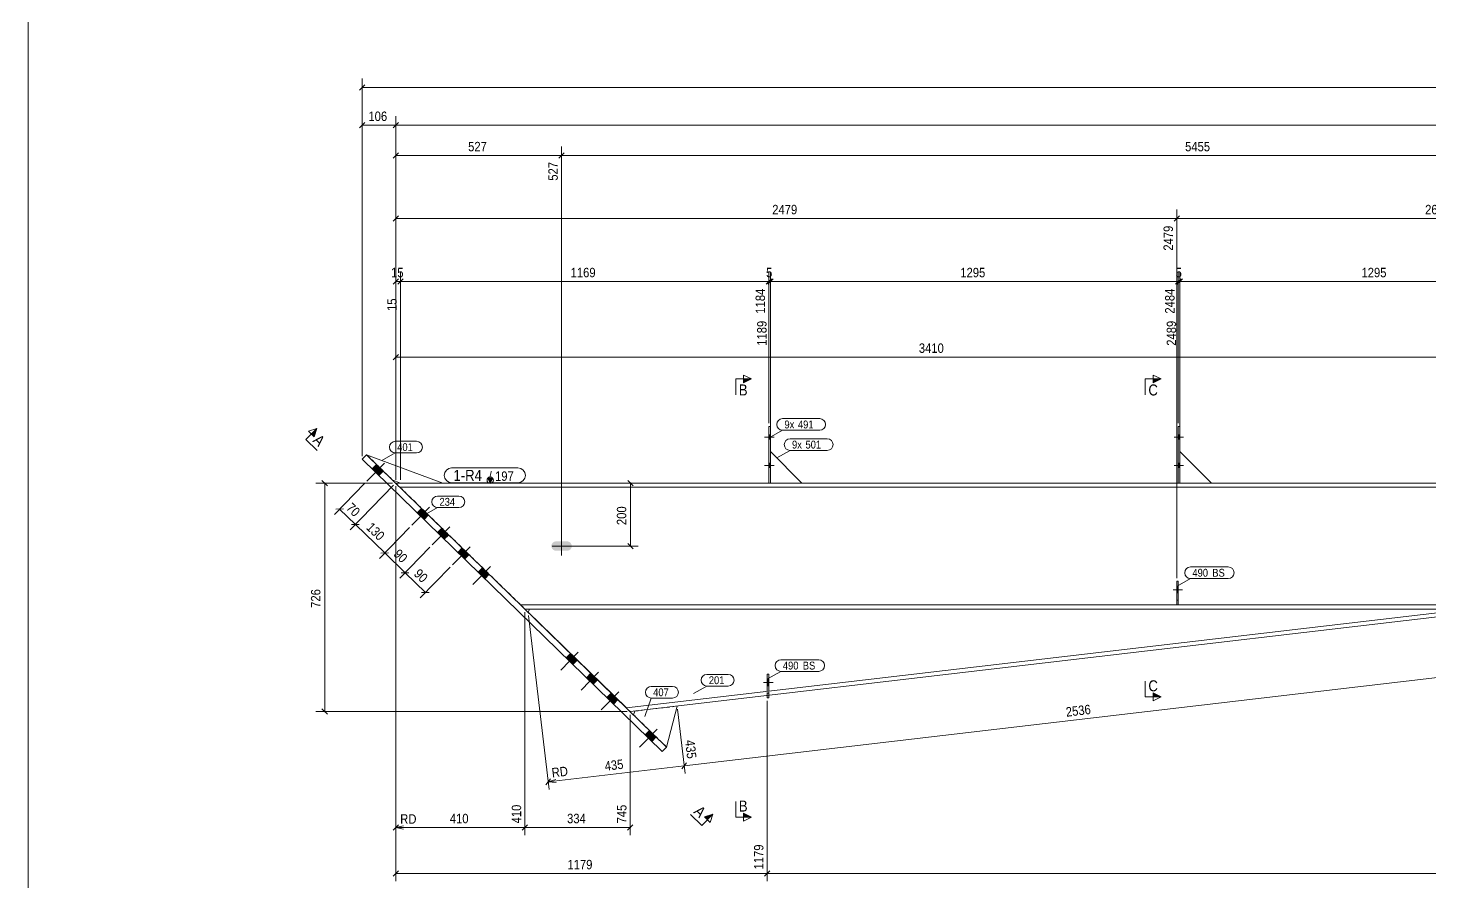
# Model space of a CAD drawing. Header units: millimetres. Extents: x 2 to 1174, y 1 to 825.
# Drawn here: x 5 to 450, y 282.6 to 553.8 of the extents above; entities that cross this region are included whole.
import ezdxf

# ---------------------------------------------------------------- set-up
doc = ezdxf.new("R2010")
doc.units = ezdxf.units.MM
for name, pattern in [('XKITLINE00', [0]), ('XKITLINE01', [4, 1, -1, 1, -1]), ('XKITLINE02', [4, 2, -2])]:
    doc.linetypes.add(name, pattern=pattern)
for name, color, linetype, lineweight in [('Bolt', 3, 'Continuous', 0), ('Dimensions', 7, 'Continuous', 0), ('DrawingSheet', 5, 'Continuous', 0), ('Part', 2, 'Continuous', 0), ('PartMark', 7, 'Continuous', 0), ('Section', 6, 'Continuous', 0)]:
    doc.layers.add(name, color=color, linetype=linetype, lineweight=lineweight)
doc.styles.add('ARIAL', font='ARIAL.TTF')

# ---------------------------------------------------------------- blocks, each defined once
blk = doc.blocks.new('*A17')
at = {"layer": 'Bolt'}
for points in [[(117.77, 413.15), (116.38, 411.72), (114.23, 413.81), (115.63, 415.25)], [(117.77, 413.15), (116.38, 411.72), (114.23, 413.81), (115.63, 415.25)], [(132.09, 399.19), (130.7, 397.76), (128.55, 399.85), (129.95, 401.29)], [(132.09, 399.19), (130.7, 397.76), (128.55, 399.85), (129.95, 401.29)], [(138.54, 392.91), (137.14, 391.48), (134.99, 393.57), (136.39, 395)], [(138.54, 392.91), (137.14, 391.48), (134.99, 393.57), (136.39, 395)], [(144.98, 386.63), (143.59, 385.19), (141.44, 387.29), (142.84, 388.72)], [(144.98, 386.63), (143.59, 385.19), (141.44, 387.29), (142.84, 388.72)], [(151.43, 380.34), (150.03, 378.91), (147.88, 381.01), (149.28, 382.44)], [(151.43, 380.34), (150.03, 378.91), (147.88, 381.01), (149.28, 382.44)], [(179.35, 353.12), (177.96, 351.69), (175.81, 353.78), (177.21, 355.21)], [(179.35, 353.12), (177.96, 351.69), (175.81, 353.78), (177.21, 355.21)], [(185.8, 346.84), (184.4, 345.41), (182.25, 347.5), (183.65, 348.93)], [(185.8, 346.84), (184.4, 345.41), (182.25, 347.5), (183.65, 348.93)], [(192.24, 340.55), (190.85, 339.12), (188.7, 341.22), (190.09, 342.65)], [(192.24, 340.55), (190.85, 339.12), (188.7, 341.22), (190.09, 342.65)], [(204.42, 328.69), (203.02, 327.26), (200.87, 329.35), (202.27, 330.78)], [(204.42, 328.69), (203.02, 327.26), (200.87, 329.35), (202.27, 330.78)]]:
    blk.add_hatch(color=3, dxfattribs=at).paths.add_polyline_path(points, flags=17)
at = {"layer": 'Bolt', "color": 3, "linetype": 'XKITLINE00', "lineweight": 0}
for p, q in [((112.51, 409.9), (118.1, 415.63)), ((112.51, 409.9), (118.1, 415.63)), ((114.23, 413.81), (115.63, 415.25)), ((114.23, 413.81), (115.63, 415.25)), ((116.38, 411.72), (117.77, 413.15)), ((116.38, 411.72), (117.77, 413.15)), ((126.83, 395.94), (132.42, 401.67)), ((126.83, 395.94), (132.42, 401.67)), ((128.55, 399.85), (129.95, 401.29)), ((128.55, 399.85), (129.95, 401.29)), ((130.7, 397.76), (132.09, 399.19)), ((130.7, 397.76), (132.09, 399.19)), ((133.28, 389.66), (138.86, 395.39)), ((133.28, 389.66), (138.86, 395.39)), ((134.99, 393.57), (136.39, 395)), ((134.99, 393.57), (136.39, 395)), ((137.14, 391.48), (138.54, 392.91)), ((137.14, 391.48), (138.54, 392.91)), ((139.72, 383.38), (145.31, 389.11)), ((139.72, 383.38), (145.31, 389.11)), ((141.44, 387.29), (142.84, 388.72)), ((141.44, 387.29), (142.84, 388.72)), ((143.59, 385.19), (144.98, 386.63)), ((143.59, 385.19), (144.98, 386.63)), ((146.17, 377.09), (151.75, 382.82)), ((146.17, 377.09), (151.75, 382.82)), ((147.88, 381.01), (149.28, 382.44)), ((147.88, 381.01), (149.28, 382.44)), ((150.03, 378.91), (151.43, 380.34)), ((150.03, 378.91), (151.43, 380.34)), ((174.09, 349.87), (179.68, 355.6)), ((174.09, 349.87), (179.68, 355.6)), ((175.81, 353.78), (177.21, 355.21)), ((175.81, 353.78), (177.21, 355.21)), ((177.96, 351.69), (179.35, 353.12)), ((177.96, 351.69), (179.35, 353.12)), ((180.54, 343.59), (186.12, 349.32)), ((180.54, 343.59), (186.12, 349.32)), ((182.25, 347.5), (183.65, 348.93)), ((182.25, 347.5), (183.65, 348.93)), ((184.4, 345.41), (185.8, 346.84)), ((184.4, 345.41), (185.8, 346.84)), ((186.98, 337.31), (192.56, 343.03)), ((186.98, 337.31), (192.56, 343.03)), ((188.7, 341.22), (190.09, 342.65)), ((188.7, 341.22), (190.09, 342.65)), ((190.85, 339.12), (192.24, 340.55)), ((190.85, 339.12), (192.24, 340.55)), ((199.15, 325.44), (204.74, 331.17)), ((199.15, 325.44), (204.74, 331.17)), ((200.87, 329.35), (202.27, 330.78)), ((200.87, 329.35), (202.27, 330.78)), ((203.02, 327.26), (204.42, 328.69)), ((203.02, 327.26), (204.42, 328.69))]:
    blk.add_line(p, q, dxfattribs=at)
blk = doc.blocks.new('*A18')
at = {"layer": 'Part'}
blk.add_hatch(color=2, dxfattribs=at).paths.add_polyline_path([(150.91, 410.72), (152.51, 410.72), (151.71, 409.32)], flags=17)
at = {"layer": 'Part', "color": 2, "linetype": 'XKITLINE00', "lineweight": 0}
for p, q in [((151.71, 409.32), (150.91, 410.72)), ((150.91, 410.72), (152.51, 410.72)), ((152.51, 410.72), (151.71, 409.32)), ((478.74, 409.32), (121.71, 409.32)), ((478.74, 408.02), (123.04, 408.02)), ((161.41, 370.62), (478.74, 370.62)), ((162.74, 369.32), (478.74, 369.32))]:
    blk.add_line(p, q, dxfattribs=at)
at = {"layer": 'Part', "color": 7, "linetype": 'XKITLINE01', "lineweight": 0}
blk.add_line((121.71, 409.32), (162.74, 369.32), dxfattribs=at)
at = {"layer": 'Part', "color": 2, "linetype": 'XKITLINE00', "lineweight": 0}
blk.add_circle((151.71, 410.22), 1, dxfattribs=at)
blk = doc.blocks.new('*A22')
at = {"layer": 'Part', "color": 2, "linetype": 'XKITLINE00', "lineweight": 0}
for p, q in [((240.14, 348.65), (239.64, 348.65)), ((239.64, 343.15), (239.64, 348.65)), ((240.14, 343.2), (240.14, 348.65)), ((239.64, 341.15), (239.64, 341.84)), ((240.14, 341.15), (239.64, 341.15)), ((240.14, 341.15), (240.14, 341.9))]:
    blk.add_line(p, q, dxfattribs=at)
at = {"layer": 'Part', "color": 7, "linetype": 'XKITLINE01', "lineweight": 0}
for p, q in [((239.64, 341.84), (239.64, 343.15)), ((240.14, 341.9), (240.14, 343.2)), ((239.64, 342.65), (240.14, 342.65))]:
    blk.add_line(p, q, dxfattribs=at)
blk = doc.blocks.new('*A23')
at = {"layer": 'Part', "color": 7, "linetype": 'XKITLINE01', "lineweight": 0}
for p, q in [((239.64, 348.65), (239.64, 341.15)), ((240.14, 348.65), (239.64, 348.65)), ((240.14, 341.15), (240.14, 348.65)), ((239.64, 342.65), (240.14, 342.65)), ((239.64, 341.15), (240.14, 341.15))]:
    blk.add_line(p, q, dxfattribs=at)
blk = doc.blocks.new('*A24')
at = {"layer": 'Part', "color": 2, "linetype": 'XKITLINE00', "lineweight": 0}
for p, q in [((369.64, 370.62), (369.64, 378.12)), ((369.64, 378.12), (370.14, 378.12)), ((370.14, 378.12), (370.14, 370.62))]:
    blk.add_line(p, q, dxfattribs=at)
at = {"layer": 'Part', "color": 7, "linetype": 'XKITLINE01', "lineweight": 0}
for p, q in [((369.64, 372.12), (370.14, 372.12)), ((370.14, 370.62), (369.64, 370.62))]:
    blk.add_line(p, q, dxfattribs=at)
blk = doc.blocks.new('*A25')
at = {"layer": 'Part', "color": 7, "linetype": 'XKITLINE01', "lineweight": 0}
for p, q in [((369.64, 378.12), (369.64, 370.62)), ((370.14, 378.12), (369.64, 378.12)), ((370.14, 370.62), (370.14, 378.12)), ((369.64, 372.12), (370.14, 372.12)), ((369.64, 370.62), (370.14, 370.62))]:
    blk.add_line(p, q, dxfattribs=at)
blk = doc.blocks.new('*A34')
at = {"layer": 'Part', "color": 2, "linetype": 'XKITLINE00', "lineweight": 0}
blk.add_line((250.64, 409.32), (240.64, 419.32), dxfattribs=at)
at = {"layer": 'Part', "color": 7, "linetype": 'XKITLINE01', "lineweight": 0}
for p, q in [((240.64, 419.32), (240.64, 409.32)), ((240.64, 409.32), (250.64, 409.32))]:
    blk.add_line(p, q, dxfattribs=at)
blk = doc.blocks.new('*A35')
at = {"layer": 'Part', "color": 2, "linetype": 'XKITLINE00', "lineweight": 0}
for p, q in [((240.64, 427.32), (240.14, 427.32)), ((240.14, 427.32), (240.14, 409.32)), ((240.64, 409.32), (240.64, 427.32))]:
    blk.add_line(p, q, dxfattribs=at)
at = {"layer": 'Part', "color": 7, "linetype": 'XKITLINE01', "lineweight": 0}
blk.add_line((240.14, 409.32), (240.64, 409.32), dxfattribs=at)
blk = doc.blocks.new('*A36')
at = {"layer": 'Part', "color": 2, "linetype": 'XKITLINE00', "lineweight": 0}
blk.add_line((380.64, 409.32), (370.64, 419.32), dxfattribs=at)
at = {"layer": 'Part', "color": 7, "linetype": 'XKITLINE01', "lineweight": 0}
for p, q in [((370.64, 419.32), (370.64, 409.32)), ((370.64, 409.32), (380.64, 409.32))]:
    blk.add_line(p, q, dxfattribs=at)
blk = doc.blocks.new('*A37')
at = {"layer": 'Part', "color": 2, "linetype": 'XKITLINE00', "lineweight": 0}
for p, q in [((370.64, 427.32), (370.14, 427.32)), ((370.14, 427.32), (370.14, 409.32)), ((370.64, 409.32), (370.64, 427.32))]:
    blk.add_line(p, q, dxfattribs=at)
at = {"layer": 'Part', "color": 7, "linetype": 'XKITLINE01', "lineweight": 0}
blk.add_line((370.14, 409.32), (370.64, 409.32), dxfattribs=at)
blk = doc.blocks.new('*A55')
at = {"layer": 'Part', "color": 7, "linetype": 'XKITLINE01', "lineweight": 0}
for p, q in [((197.65, 336.91), (211.06, 338.48)), ((207.71, 325.48), (197.23, 335.69))]:
    blk.add_line(p, q, dxfattribs=at)
at = {"layer": 'Part', "color": 2, "linetype": 'XKITLINE00', "lineweight": 0}
for p, q in [((211.06, 338.48), (207.71, 325.48)), ((197.23, 335.69), (197.65, 336.91))]:
    blk.add_line(p, q, dxfattribs=at)
blk = doc.blocks.new('*A56')
at = {"layer": 'Part', "color": 2, "linetype": 'XKITLINE00', "lineweight": 0}
for p, q in [((112.47, 418.32), (136.71, 409.32)), ((123.21, 409.32), (120.63, 410.36))]:
    blk.add_line(p, q, dxfattribs=at)
at = {"layer": 'Part', "color": 7, "linetype": 'XKITLINE01', "lineweight": 0}
for p, q in [((120.63, 410.36), (112.47, 418.32)), ((136.71, 409.32), (123.21, 409.32))]:
    blk.add_line(p, q, dxfattribs=at)
blk = doc.blocks.new('*A57')
at = {"layer": 'Part', "color": 2, "linetype": 'XKITLINE00', "lineweight": 0}
for p, q in [((112.47, 418.32), (111.08, 416.89)), ((112.47, 418.32), (207.71, 325.48)), ((111.08, 416.89), (206.31, 324.05)), ((206.31, 324.05), (207.71, 325.48))]:
    blk.add_line(p, q, dxfattribs=at)
blk = doc.blocks.new('*A58')
at = {"layer": 'Part', "color": 2, "linetype": 'XKITLINE00', "lineweight": 0}
for p, q in [((163.8, 368.28), (164.23, 369.32)), ((163.81, 368.3), (163.8, 368.28)), ((163.81, 368.3), (164.23, 369.32)), ((194.96, 337.9), (163.81, 368.3)), ((462.74, 369.32), (194.96, 337.9)), ((462.89, 368.03), (196.16, 336.74)), ((462.74, 369.32), (462.89, 368.03))]:
    blk.add_line(p, q, dxfattribs=at)
at = {"layer": 'Part', "color": 7, "linetype": 'XKITLINE01', "lineweight": 0}
for p, q in [((196.16, 336.74), (163.8, 368.28)), ((462.74, 369.32), (164.23, 369.32))]:
    blk.add_line(p, q, dxfattribs=at)
blk = doc.blocks.new('*A61')
at = {"layer": 'Bolt'}
for points in [[(171.11, 389.32), (171.22, 389.89), (171.55, 390.38), (172.03, 390.7), (172.61, 390.82), (176.11, 390.82), (176.68, 390.7), (177.17, 390.38), (177.49, 389.89), (177.61, 389.32), (177.49, 388.74), (177.17, 388.26), (176.68, 387.93), (176.11, 387.82), (172.61, 387.82), (172.03, 387.93), (171.55, 388.26), (171.22, 388.74)], [(575.87, 389.32), (575.98, 389.89), (576.31, 390.38), (576.8, 390.7), (577.37, 390.82), (580.87, 390.82), (581.44, 390.7), (581.93, 390.38), (582.25, 389.89), (582.37, 389.32), (582.25, 388.74), (581.93, 388.26), (581.44, 387.93), (580.87, 387.82), (577.37, 387.82), (576.8, 387.93), (576.31, 388.26), (575.98, 388.74)], [(600.87, 389.32), (600.98, 389.89), (601.31, 390.38), (601.8, 390.7), (602.37, 390.82), (605.87, 390.82), (606.44, 390.7), (606.93, 390.38), (607.25, 389.89), (607.37, 389.32), (607.25, 388.74), (606.93, 388.26), (606.44, 387.93), (605.87, 387.82), (602.37, 387.82), (601.8, 387.93), (601.31, 388.26), (600.98, 388.74)]]:
    blk.add_hatch(color=3, dxfattribs=at).paths.add_polyline_path(points, flags=17)
at = {"layer": 'Bolt', "color": 3, "linetype": 'XKITLINE00', "lineweight": 0}
for p, q in [((174.36, 392.32), (174.36, 386.32)), ((579.12, 392.32), (579.12, 386.32)), ((604.12, 392.32), (604.12, 386.32)), ((177.36, 389.32), (171.36, 389.32)), ((582.12, 389.32), (576.12, 389.32)), ((607.12, 389.32), (601.12, 389.32))]:
    blk.add_line(p, q, dxfattribs=at)
blk = doc.blocks.new('*A63')
at = {"layer": 'Bolt'}
blk.add_hatch(color=3, dxfattribs=at).paths.add_polyline_path([(240.14, 344.97), (239.64, 344.97), (239.64, 346.93), (240.14, 346.93)], flags=17)
at = {"layer": 'Bolt', "color": 3, "linetype": 'XKITLINE00', "lineweight": 0}
for p, q in [((241.49, 345.95), (238.49, 345.95)), ((240.14, 346.93), (239.64, 346.93)), ((240.14, 344.97), (239.64, 344.97))]:
    blk.add_line(p, q, dxfattribs=at)
blk = doc.blocks.new('*A64')
at = {"layer": 'Bolt', "color": 3, "linetype": 'XKITLINE02', "lineweight": 0}
for p, q in [((241.49, 345.95), (238.49, 345.95)), ((240.14, 346.93), (239.64, 346.93)), ((240.14, 344.97), (239.64, 344.97))]:
    blk.add_line(p, q, dxfattribs=at)
blk = doc.blocks.new('*A65')
at = {"layer": 'Bolt'}
blk.add_hatch(color=3, dxfattribs=at).paths.add_polyline_path([(370.14, 374.43), (369.64, 374.43), (369.64, 376.4), (370.14, 376.4)], flags=17)
at = {"layer": 'Bolt', "color": 3, "linetype": 'XKITLINE00', "lineweight": 0}
for p, q in [((371.49, 375.42), (368.49, 375.42)), ((370.14, 376.4), (369.64, 376.4)), ((370.14, 374.43), (369.64, 374.43))]:
    blk.add_line(p, q, dxfattribs=at)
blk = doc.blocks.new('*A66')
at = {"layer": 'Bolt', "color": 3, "linetype": 'XKITLINE02', "lineweight": 0}
for p, q in [((371.49, 375.42), (368.49, 375.42)), ((370.14, 376.4), (369.64, 376.4)), ((370.14, 374.43), (369.64, 374.43))]:
    blk.add_line(p, q, dxfattribs=at)
blk = doc.blocks.new('*A75')
at = {"layer": 'Bolt'}
for points in [[(240.14, 424.62), (240.64, 424.62), (240.64, 423.22), (240.14, 423.22)], [(240.14, 424.62), (240.64, 424.62), (240.64, 423.22), (240.14, 423.22)], [(240.14, 415.62), (240.64, 415.62), (240.64, 414.22), (240.14, 414.22)], [(240.14, 415.62), (240.64, 415.62), (240.64, 414.22), (240.14, 414.22)]]:
    blk.add_hatch(color=3, dxfattribs=at).paths.add_polyline_path(points, flags=17)
at = {"layer": 'Bolt', "color": 3, "linetype": 'XKITLINE00', "lineweight": 0}
for p, q in [((241.8, 423.92), (238.8, 423.92)), ((241.8, 423.92), (238.8, 423.92)), ((240.64, 424.62), (240.14, 424.62)), ((240.64, 424.62), (240.14, 424.62)), ((240.64, 423.22), (240.14, 423.22)), ((240.64, 423.22), (240.14, 423.22)), ((241.8, 414.92), (238.8, 414.92)), ((241.8, 414.92), (238.8, 414.92)), ((240.64, 415.62), (240.14, 415.62)), ((240.64, 415.62), (240.14, 415.62)), ((240.64, 414.22), (240.14, 414.22)), ((240.64, 414.22), (240.14, 414.22))]:
    blk.add_line(p, q, dxfattribs=at)
blk = doc.blocks.new('*A76')
at = {"layer": 'Bolt'}
for points in [[(370.14, 424.62), (370.64, 424.62), (370.64, 423.22), (370.14, 423.22)], [(370.14, 424.62), (370.64, 424.62), (370.64, 423.22), (370.14, 423.22)], [(370.14, 415.62), (370.64, 415.62), (370.64, 414.22), (370.14, 414.22)], [(370.14, 415.62), (370.64, 415.62), (370.64, 414.22), (370.14, 414.22)]]:
    blk.add_hatch(color=3, dxfattribs=at).paths.add_polyline_path(points, flags=17)
at = {"layer": 'Bolt', "color": 3, "linetype": 'XKITLINE00', "lineweight": 0}
for p, q in [((371.8, 423.92), (368.8, 423.92)), ((371.8, 423.92), (368.8, 423.92)), ((370.64, 424.62), (370.14, 424.62)), ((370.64, 424.62), (370.14, 424.62)), ((370.64, 423.22), (370.14, 423.22)), ((370.64, 423.22), (370.14, 423.22)), ((371.8, 414.92), (368.8, 414.92)), ((371.8, 414.92), (368.8, 414.92)), ((370.64, 415.62), (370.14, 415.62)), ((370.64, 415.62), (370.14, 415.62)), ((370.64, 414.22), (370.14, 414.22)), ((370.64, 414.22), (370.14, 414.22))]:
    blk.add_line(p, q, dxfattribs=at)
blk = doc.blocks.new('*A213')
at = {"layer": 'DrawingSheet', "color": 5, "linetype": 'XKITLINE00', "lineweight": 0}
blk.add_line((5, 825), (5, 5), dxfattribs=at)
blk = doc.blocks.new('*A221')
at = {"layer": 'Dimensions', "color": 7, "linetype": 'XKITLINE00', "lineweight": 0}
for p, q in [((111.81, 409.19), (102.24, 399.36)), ((121.01, 408.6), (107.24, 394.48)), ((105.11, 401.1), (102.71, 401.07)), ((103.91, 401.08), (108.92, 396.2)), ((110.12, 396.21), (107.72, 396.18))]:
    blk.add_line(p, q, dxfattribs=at)
at = {"layer": 'Dimensions', "color": 3}
for p in [(103.91, 401.08), (108.92, 396.2)]:
    blk.add_point(p, dxfattribs=at)
at = {"layer": 'Dimensions', "color": 3, "style": 'ARIAL', "width": 0.85}
blk.add_text('70', height=3, rotation=-44.2724, dxfattribs=at).set_placement((105.76, 401.16))
blk = doc.blocks.new('*A222')
at = {"layer": 'Dimensions', "color": 7, "linetype": 'XKITLINE00', "lineweight": 0}
for p, q in [((121.01, 408.6), (107.24, 394.48)), ((110.12, 396.21), (107.72, 396.18)), ((108.92, 396.2), (118.23, 387.12)), ((126.13, 395.23), (116.56, 385.4)), ((119.43, 387.14), (117.03, 387.1))]:
    blk.add_line(p, q, dxfattribs=at)
at = {"layer": 'Dimensions', "color": 3}
for p in [(108.92, 396.2), (118.23, 387.12)]:
    blk.add_point(p, dxfattribs=at)
at = {"layer": 'Dimensions', "color": 3, "style": 'ARIAL', "width": 0.85}
blk.add_text('130', height=3, rotation=-44.2724, dxfattribs=at).set_placement((112.13, 394.96))
blk = doc.blocks.new('*A223')
at = {"layer": 'Dimensions', "color": 7, "linetype": 'XKITLINE00', "lineweight": 0}
for p, q in [((126.13, 395.23), (116.56, 385.4)), ((132.58, 388.94), (123, 379.12)), ((119.43, 387.14), (117.03, 387.1)), ((118.23, 387.12), (124.68, 380.84)), ((125.88, 380.85), (123.48, 380.82))]:
    blk.add_line(p, q, dxfattribs=at)
at = {"layer": 'Dimensions', "color": 3}
for p in [(118.23, 387.12), (124.68, 380.84)]:
    blk.add_point(p, dxfattribs=at)
at = {"layer": 'Dimensions', "color": 3, "style": 'ARIAL', "width": 0.85}
blk.add_text('90', height=3, rotation=-44.2724, dxfattribs=at).set_placement((120.8, 386.5))
blk = doc.blocks.new('*A224')
at = {"layer": 'Dimensions', "color": 7, "linetype": 'XKITLINE00', "lineweight": 0}
for p, q in [((98.31, 410.17), (100.01, 408.47)), ((120.71, 409.32), (96.31, 409.32)), ((99.16, 336.74), (99.16, 409.32)), ((195.16, 336.74), (96.31, 336.74)), ((98.31, 337.58), (100.01, 335.89))]:
    blk.add_line(p, q, dxfattribs=at)
at = {"layer": 'Dimensions', "color": 3}
for p in [(99.16, 409.32), (99.16, 336.74)]:
    blk.add_point(p, dxfattribs=at)
at = {"layer": 'Dimensions', "color": 3, "style": 'ARIAL', "width": 0.85}
blk.add_text('726', height=3, rotation=90.0002, dxfattribs=at).set_placement((97.81, 369.69))
blk = doc.blocks.new('*A225')
at = {"layer": 'Dimensions', "color": 7, "linetype": 'XKITLINE00', "lineweight": 0}
for p, q in [((111.92, 535.8), (110.23, 534.1)), ((111.08, 417.89), (111.08, 537.8)), ((111.08, 534.95), (942.15, 534.95))]:
    blk.add_line(p, q, dxfattribs=at)
at = {"layer": 'Dimensions', "color": 3}
blk.add_point((111.08, 534.95), dxfattribs=at)
blk = doc.blocks.new('*A226')
at = {"layer": 'Dimensions', "color": 7, "linetype": 'XKITLINE00', "lineweight": 0}
for p, q in [((111.08, 417.89), (111.08, 525.8)), ((121.71, 410.32), (121.71, 525.8)), ((111.92, 523.8), (110.23, 522.1)), ((111.08, 522.95), (121.71, 522.95)), ((122.56, 523.8), (120.86, 522.1))]:
    blk.add_line(p, q, dxfattribs=at)
at = {"layer": 'Dimensions', "color": 3}
for p in [(111.08, 522.95), (121.71, 522.95)]:
    blk.add_point(p, dxfattribs=at)
at = {"layer": 'Dimensions', "color": 3, "style": 'ARIAL', "width": 0.85}
blk.add_text('106', height=3, dxfattribs=at).set_placement((113.05, 524.3))
blk = doc.blocks.new('*A227')
at = {"layer": 'Dimensions', "color": 7, "linetype": 'XKITLINE00', "lineweight": 0}
for p, q in [((122.56, 474.17), (120.86, 472.47)), ((121.71, 410.32), (121.71, 476.17)), ((121.71, 473.32), (123.21, 473.32)), ((124.06, 474.17), (122.36, 472.47)), ((123.21, 410.32), (123.21, 476.17))]:
    blk.add_line(p, q, dxfattribs=at)
at = {"layer": 'Dimensions', "color": 3}
for p in [(121.71, 473.32), (123.21, 473.32)]:
    blk.add_point(p, dxfattribs=at)
at = {"layer": 'Dimensions', "color": 3, "style": 'ARIAL', "width": 0.85}
blk.add_text('15', height=3, dxfattribs=at).set_placement((120.23, 474.67))
blk.add_text('15', height=3, rotation=90.0002, dxfattribs=at).set_placement((122.01, 463.97))
blk = doc.blocks.new('*A228')
at = {"layer": 'PartMark', "color": 7, "linetype": 'XKITLINE00', "lineweight": 0}
for p, q in [((117.35, 416.49), (121.59, 418.88)), ((121.59, 422.58), (128.35, 422.58)), ((121.59, 418.88), (128.35, 418.88))]:
    blk.add_line(p, q, dxfattribs=at)
for centre, start, end in [((121.59, 420.73), 90, 270), ((128.35, 420.73), 270, 90)]:
    blk.add_arc(centre, 1.85, start, end, dxfattribs=at)
at = {"layer": 'PartMark', "color": 3, "style": 'ARIAL', "width": 0.85}
blk.add_text('401', height=2.5, dxfattribs=at).set_placement((122.19, 419.48))
blk = doc.blocks.new('*A229')
at = {"layer": 'Section'}
for points in [[(94.97, 424.91), (96.71, 426.7), (95.86, 424.04)], [(219.73, 303.28), (222.37, 304.2), (220.63, 302.41)]]:
    blk.add_hatch(color=3, dxfattribs=at).paths.add_polyline_path(points, flags=17)
at = {"layer": 'Section', "color": 1, "linetype": 'XKITLINE00', "lineweight": 0}
for p, q in [((93.22, 423.12), (96.71, 426.7)), ((93.22, 423.12), (96.8, 419.63)), ((218.88, 300.62), (215.3, 304.11)), ((218.88, 300.62), (222.37, 304.2))]:
    blk.add_line(p, q, dxfattribs=at)
at = {"layer": 'Section', "color": 3, "linetype": 'XKITLINE00', "lineweight": 0}
for p, q in [((94.07, 425.78), (96.71, 426.7)), ((95.86, 424.04), (94.07, 425.78)), ((96.71, 426.7), (95.86, 424.04)), ((222.37, 304.2), (219.73, 303.28)), ((219.73, 303.28), (221.52, 301.54)), ((222.37, 304.2), (221.52, 301.54))]:
    blk.add_line(p, q, dxfattribs=at)
at = {"layer": 'Section', "color": 7, "style": 'ARIAL', "width": 0.85}
for p in [(95.18, 422.61), (216.1, 304.73)]:
    blk.add_text('A', height=3.5, rotation=-44.2724, dxfattribs=at).set_placement(p)
blk = doc.blocks.new('*A231')
at = {"layer": 'Dimensions', "color": 7, "linetype": 'XKITLINE00', "lineweight": 0}
for p, q in [((121.71, 410.32), (121.71, 525.8)), ((122.56, 523.8), (120.86, 522.1)), ((121.71, 522.95), (940.15, 522.95))]:
    blk.add_line(p, q, dxfattribs=at)
at = {"layer": 'Dimensions', "color": 3}
blk.add_point((121.71, 522.95), dxfattribs=at)
blk = doc.blocks.new('*A233')
at = {"layer": 'Dimensions', "color": 7, "linetype": 'XKITLINE00', "lineweight": 0}
for p, q in [((239.64, 340.15), (239.64, 282.92)), ((240.49, 286.17), (238.79, 284.47)), ((239.64, 285.32), (902.41, 285.32))]:
    blk.add_line(p, q, dxfattribs=at)
at = {"layer": 'Dimensions', "color": 3}
blk.add_point((239.64, 285.32), dxfattribs=at)
blk = doc.blocks.new('*A239')
at = {"layer": 'Dimensions', "color": 7, "linetype": 'XKITLINE00', "lineweight": 0}
for p, q in [((195.4, 410.17), (197.1, 408.47)), ((175.36, 409.32), (198.65, 409.32)), ((196.25, 389.32), (196.25, 409.32)), ((175.36, 389.32), (198.65, 389.32)), ((195.4, 390.17), (197.1, 388.47))]:
    blk.add_line(p, q, dxfattribs=at)
at = {"layer": 'Dimensions', "color": 3}
for p in [(196.25, 409.32), (196.25, 389.32)]:
    blk.add_point(p, dxfattribs=at)
at = {"layer": 'Dimensions', "color": 3, "style": 'ARIAL', "width": 0.85}
blk.add_text('200', height=3, rotation=90.0002, dxfattribs=at).set_placement((194.9, 395.98))
blk = doc.blocks.new('*A241')
at = {"layer": 'PartMark', "color": 7, "linetype": 'XKITLINE00', "lineweight": 0}
for p, q in [((220.5, 348.57), (227.26, 348.57)), ((216.26, 342.48), (220.5, 344.87)), ((220.5, 344.87), (227.26, 344.87))]:
    blk.add_line(p, q, dxfattribs=at)
for centre, start, end in [((220.5, 346.72), 90, 270), ((227.26, 346.72), 270, 90)]:
    blk.add_arc(centre, 1.85, start, end, dxfattribs=at)
at = {"layer": 'PartMark', "color": 3, "style": 'ARIAL', "width": 0.85}
blk.add_text('201', height=2.5, dxfattribs=at).set_placement((221.1, 345.47))
blk = doc.blocks.new('*A242')
at = {"layer": 'PartMark', "color": 7, "linetype": 'XKITLINE00', "lineweight": 0}
for p, q in [((135.01, 405.21), (141.77, 405.21)), ((130.76, 399.11), (135.01, 401.51)), ((135.01, 401.51), (141.77, 401.51))]:
    blk.add_line(p, q, dxfattribs=at)
for centre, start, end in [((135.01, 403.36), 90, 270), ((141.77, 403.36), 270, 90)]:
    blk.add_arc(centre, 1.85, start, end, dxfattribs=at)
at = {"layer": 'PartMark', "color": 3, "style": 'ARIAL', "width": 0.85}
blk.add_text('234', height=2.5, dxfattribs=at).set_placement((135.61, 402.11))
blk = doc.blocks.new('*A243')
at = {"layer": 'PartMark', "color": 7, "linetype": 'XKITLINE00', "lineweight": 0}
for p, q in [((202.84, 344.73), (209.6, 344.73)), ((200.77, 335.16), (202.84, 341.03)), ((202.84, 341.03), (209.6, 341.03))]:
    blk.add_line(p, q, dxfattribs=at)
for centre, start, end in [((202.84, 342.88), 90, 270), ((209.6, 342.88), 270, 90)]:
    blk.add_arc(centre, 1.85, start, end, dxfattribs=at)
at = {"layer": 'PartMark', "color": 3, "style": 'ARIAL', "width": 0.85}
blk.add_text('407', height=2.5, dxfattribs=at).set_placement((203.44, 341.63))
blk = doc.blocks.new('*A248')
at = {"layer": 'PartMark', "color": 7, "linetype": 'XKITLINE00', "lineweight": 0}
for p, q in [((139.46, 414.12), (160.51, 414.12)), ((139.46, 409.42), (160.51, 409.42))]:
    blk.add_line(p, q, dxfattribs=at)
for centre, start, end in [((139.46, 411.77), 90, 270), ((160.51, 411.77), 270, 90)]:
    blk.add_arc(centre, 2.35, start, end, dxfattribs=at)
at = {"layer": 'PartMark', "color": 1, "style": 'ARIAL', "width": 0.85}
blk.add_text('1-R4', height=3.5, dxfattribs=at).set_placement((140.06, 410.02))
at = {"layer": 'PartMark', "color": 3, "style": 'ARIAL', "width": 0.85}
for s, p in [('/', (151.22, 410.02)), ('197', (153.24, 410.02))]:
    blk.add_text(s, height=3, dxfattribs=at).set_placement(p)
blk = doc.blocks.new('*A249')
at = {"layer": 'PartMark', "color": 7, "linetype": 'XKITLINE00', "lineweight": 0}
for p, q in [((246.91, 423.38), (258.7, 423.38)), ((242.67, 417.29), (246.91, 419.68)), ((246.91, 419.68), (258.7, 419.68))]:
    blk.add_line(p, q, dxfattribs=at)
for centre, start, end in [((246.91, 421.53), 90, 270), ((258.7, 421.53), 270, 90)]:
    blk.add_arc(centre, 1.85, start, end, dxfattribs=at)
at = {"layer": 'PartMark', "color": 3, "style": 'ARIAL', "width": 0.85}
for s, p in [('9x', (247.51, 420.28)), ('501', (251.79, 420.28))]:
    blk.add_text(s, height=2.5, dxfattribs=at).set_placement(p)
blk = doc.blocks.new('*A250')
at = {"layer": 'PartMark', "color": 7, "linetype": 'XKITLINE00', "lineweight": 0}
for p, q in [((244.51, 429.78), (256.3, 429.78)), ((240.27, 423.69), (244.51, 426.08)), ((244.51, 426.08), (256.3, 426.08))]:
    blk.add_line(p, q, dxfattribs=at)
for centre, start, end in [((244.51, 427.93), 90, 270), ((256.3, 427.93), 270, 90)]:
    blk.add_arc(centre, 1.85, start, end, dxfattribs=at)
at = {"layer": 'PartMark', "color": 3, "style": 'ARIAL', "width": 0.85}
for s, p in [('9x', (245.11, 426.68)), ('491', (249.39, 426.68))]:
    blk.add_text(s, height=2.5, dxfattribs=at).set_placement(p)
blk = doc.blocks.new('*A257')
at = {"layer": 'PartMark', "color": 7, "linetype": 'XKITLINE00', "lineweight": 0}
for p, q in [((369.77, 376.59), (374.01, 378.98)), ((374.01, 382.68), (385.98, 382.68)), ((374.01, 378.98), (385.98, 378.98))]:
    blk.add_line(p, q, dxfattribs=at)
for centre, start, end in [((374.01, 380.83), 90, 270), ((385.98, 380.83), 270, 90)]:
    blk.add_arc(centre, 1.85, start, end, dxfattribs=at)
at = {"layer": 'PartMark', "color": 3, "style": 'ARIAL', "width": 0.85}
for s, p in [('490', (374.61, 379.58)), ('BS', (380.93, 379.58))]:
    blk.add_text(s, height=2.5, dxfattribs=at).set_placement(p)
blk = doc.blocks.new('*A258')
at = {"layer": 'PartMark', "color": 7, "linetype": 'XKITLINE00', "lineweight": 0}
for p, q in [((244.01, 353.21), (255.98, 353.21)), ((239.77, 347.12), (244.01, 349.51)), ((244.01, 349.51), (255.98, 349.51))]:
    blk.add_line(p, q, dxfattribs=at)
for centre, start, end in [((244.01, 351.36), 90, 270), ((255.98, 351.36), 270, 90)]:
    blk.add_arc(centre, 1.85, start, end, dxfattribs=at)
at = {"layer": 'PartMark', "color": 3, "style": 'ARIAL', "width": 0.85}
for s, p in [('490', (244.61, 350.11)), ('BS', (250.93, 350.11))]:
    blk.add_text(s, height=2.5, dxfattribs=at).set_placement(p)
blk = doc.blocks.new('*A259')
at = {"layer": 'Section'}
for points in [[(362.14, 442.38), (364.64, 442.38), (362.14, 441.13)], [(362.14, 342.68), (364.64, 341.43), (362.14, 341.43)]]:
    blk.add_hatch(color=3, dxfattribs=at).paths.add_polyline_path(points, flags=17)
at = {"layer": 'Section', "color": 1, "linetype": 'XKITLINE00', "lineweight": 0}
for p, q in [((359.64, 442.38), (359.64, 437.38)), ((359.64, 442.38), (364.64, 442.38)), ((359.64, 341.43), (359.64, 346.43)), ((359.64, 341.43), (364.64, 341.43))]:
    blk.add_line(p, q, dxfattribs=at)
at = {"layer": 'Section', "color": 3, "linetype": 'XKITLINE00', "lineweight": 0}
for p, q in [((362.14, 441.13), (362.14, 443.63)), ((362.14, 443.63), (364.64, 442.38)), ((364.64, 442.38), (362.14, 441.13)), ((364.64, 341.43), (362.14, 342.68)), ((362.14, 342.68), (362.14, 340.18)), ((364.64, 341.43), (362.14, 340.18))]:
    blk.add_line(p, q, dxfattribs=at)
at = {"layer": 'Section', "color": 7, "style": 'ARIAL', "width": 0.85}
for p in [(360.64, 437.13), (360.64, 343.18)]:
    blk.add_text('C', height=3.5, dxfattribs=at).set_placement(p)
blk = doc.blocks.new('*A261')
at = {"layer": 'Section'}
for points in [[(232.14, 442.38), (234.64, 442.38), (232.14, 441.13)], [(232.14, 304.5), (234.64, 303.25), (232.14, 303.25)]]:
    blk.add_hatch(color=3, dxfattribs=at).paths.add_polyline_path(points, flags=17)
at = {"layer": 'Section', "color": 1, "linetype": 'XKITLINE00', "lineweight": 0}
for p, q in [((229.64, 442.38), (229.64, 437.38)), ((229.64, 442.38), (234.64, 442.38)), ((229.64, 303.25), (229.64, 308.25)), ((229.64, 303.25), (234.64, 303.25))]:
    blk.add_line(p, q, dxfattribs=at)
at = {"layer": 'Section', "color": 3, "linetype": 'XKITLINE00', "lineweight": 0}
for p, q in [((232.14, 441.13), (232.14, 443.63)), ((232.14, 443.63), (234.64, 442.38)), ((234.64, 442.38), (232.14, 441.13)), ((234.64, 303.25), (232.14, 304.5)), ((232.14, 304.5), (232.14, 302)), ((234.64, 303.25), (232.14, 302))]:
    blk.add_line(p, q, dxfattribs=at)
at = {"layer": 'Section', "color": 7, "style": 'ARIAL', "width": 0.85}
for p in [(230.64, 437.13), (230.64, 305)]:
    blk.add_text('B', height=3.5, dxfattribs=at).set_placement(p)
blk = doc.blocks.new('*A268')
at = {"layer": 'Dimensions', "color": 7, "linetype": 'XKITLINE00', "lineweight": 0}
for p, q in [((132.58, 388.94), (123, 379.12)), ((125.88, 380.85), (123.48, 380.82)), ((124.68, 380.84), (131.12, 374.56)), ((139.02, 382.66), (129.45, 372.84)), ((132.32, 374.57), (129.92, 374.54))]:
    blk.add_line(p, q, dxfattribs=at)
at = {"layer": 'Dimensions', "color": 3}
for p in [(124.68, 380.84), (131.12, 374.56)]:
    blk.add_point(p, dxfattribs=at)
at = {"layer": 'Dimensions', "color": 3, "style": 'ARIAL', "width": 0.85}
blk.add_text('90', height=3, rotation=-44.2724, dxfattribs=at).set_placement((127.25, 380.22))
blk = doc.blocks.new('*A269')
at = {"layer": 'Dimensions', "color": 7, "linetype": 'XKITLINE00', "lineweight": 0}
for p, q in [((121.71, 408.32), (121.71, 297.54)), ((121.71, 408.32), (121.71, 297.54)), ((162.74, 368.32), (162.74, 297.54)), ((122.56, 300.78), (120.86, 299.09)), ((124.21, 300.44), (121.71, 299.94)), ((121.71, 299.94), (162.74, 299.94)), ((124.21, 299.44), (121.71, 299.94)), ((128.93, 299.94), (121.71, 299.94)), ((163.59, 300.78), (161.89, 299.09))]:
    blk.add_line(p, q, dxfattribs=at)
at = {"layer": 'Dimensions', "color": 3}
for p in [(121.71, 299.94), (162.74, 299.94)]:
    blk.add_point(p, dxfattribs=at)
at = {"layer": 'Dimensions', "color": 7}
blk.add_point((121.71, 299.94), dxfattribs=at)
at = {"layer": 'Dimensions', "color": 3, "style": 'ARIAL', "width": 0.85}
for s, p in [('RD', (123.15, 301.14)), ('410', (138.89, 301.29))]:
    blk.add_text(s, height=3, dxfattribs=at).set_placement(p)
blk.add_text('410', height=3, rotation=90.0002, dxfattribs=at).set_placement((161.54, 301.24))
blk = doc.blocks.new('*A270')
at = {"layer": 'Dimensions', "color": 7, "linetype": 'XKITLINE00', "lineweight": 0}
for p, q in [((162.74, 368.32), (162.74, 297.54)), ((196.16, 335.74), (196.16, 297.54)), ((163.59, 300.78), (161.89, 299.09)), ((162.74, 299.94), (196.16, 299.94)), ((197.01, 300.78), (195.31, 299.09))]:
    blk.add_line(p, q, dxfattribs=at)
at = {"layer": 'Dimensions', "color": 3}
for p in [(162.74, 299.94), (196.16, 299.94)]:
    blk.add_point(p, dxfattribs=at)
at = {"layer": 'Dimensions', "color": 3, "style": 'ARIAL', "width": 0.85}
blk.add_text('334', height=3, dxfattribs=at).set_placement((176.11, 301.29))
blk.add_text('745', height=3, rotation=90.0002, dxfattribs=at).set_placement((194.96, 301.24))
blk = doc.blocks.new('*A271')
at = {"layer": 'Dimensions', "color": 7, "linetype": 'XKITLINE00', "lineweight": 0}
for p, q in [((122.56, 450.17), (120.86, 448.47)), ((121.71, 410.32), (121.71, 452.17)), ((463.59, 450.17), (461.89, 448.47)), ((462.74, 409.02), (462.74, 452.17)), ((121.71, 449.32), (462.74, 449.32))]:
    blk.add_line(p, q, dxfattribs=at)
at = {"layer": 'Dimensions', "color": 3}
for p in [(121.71, 449.32), (462.74, 449.32)]:
    blk.add_point(p, dxfattribs=at)
at = {"layer": 'Dimensions', "color": 3, "style": 'ARIAL', "width": 0.85}
blk.add_text('3410', height=3, dxfattribs=at).set_placement((287.77, 450.67))
blk.add_text('3410', height=3, rotation=90.0002, dxfattribs=at).set_placement((461.54, 439.12))
blk = doc.blocks.new('*A273')
at = {"layer": 'Dimensions', "color": 7, "linetype": 'XKITLINE00', "lineweight": 0}
for p, q in [((121.71, 408.32), (121.71, 282.92)), ((239.64, 340.15), (239.64, 282.92)), ((122.56, 286.17), (120.86, 284.47)), ((121.71, 285.32), (239.64, 285.32)), ((240.49, 286.17), (238.79, 284.47))]:
    blk.add_line(p, q, dxfattribs=at)
at = {"layer": 'Dimensions', "color": 3}
for p in [(121.71, 285.32), (239.64, 285.32)]:
    blk.add_point(p, dxfattribs=at)
at = {"layer": 'Dimensions', "color": 3, "style": 'ARIAL', "width": 0.85}
blk.add_text('1179', height=3, rotation=90.0002, dxfattribs=at).set_placement((238.44, 286.62))
blk.add_text('1179', height=3, dxfattribs=at).set_placement((176.23, 286.67))
blk = doc.blocks.new('*A274')
at = {"layer": 'Dimensions', "color": 7, "linetype": 'XKITLINE00', "lineweight": 0}
for p, q in [((122.56, 514.17), (120.86, 512.47)), ((121.71, 410.32), (121.71, 516.17)), ((121.71, 513.32), (174.36, 513.32)), ((175.21, 514.17), (173.51, 512.47)), ((174.36, 390.32), (174.36, 516.17))]:
    blk.add_line(p, q, dxfattribs=at)
at = {"layer": 'Dimensions', "color": 3}
for p in [(121.71, 513.32), (174.36, 513.32)]:
    blk.add_point(p, dxfattribs=at)
at = {"layer": 'Dimensions', "color": 3, "style": 'ARIAL', "width": 0.85}
blk.add_text('527', height=3, dxfattribs=at).set_placement((144.7, 514.67))
blk.add_text('527', height=3, rotation=90.0002, dxfattribs=at).set_placement((173.16, 505.34))
blk = doc.blocks.new('*A275')
at = {"layer": 'Dimensions', "color": 7, "linetype": 'XKITLINE00', "lineweight": 0}
for p, q in [((175.21, 514.17), (173.51, 512.47)), ((174.36, 390.32), (174.36, 516.17)), ((174.36, 513.32), (579.12, 513.32)), ((579.97, 514.17), (578.27, 512.47)), ((579.12, 390.32), (579.12, 516.17))]:
    blk.add_line(p, q, dxfattribs=at)
at = {"layer": 'Dimensions', "color": 3}
for p in [(174.36, 513.32), (579.12, 513.32)]:
    blk.add_point(p, dxfattribs=at)
at = {"layer": 'Dimensions', "color": 3, "style": 'ARIAL', "width": 0.85}
blk.add_text('5455', height=3, dxfattribs=at).set_placement((372.29, 514.67))
blk.add_text('5982', height=3, rotation=90.0002, dxfattribs=at).set_placement((577.92, 503.12))
blk = doc.blocks.new('*A277')
at = {"layer": 'Dimensions', "color": 7, "linetype": 'XKITLINE00', "lineweight": 0}
for p, q in [((122.56, 494.17), (120.86, 492.47)), ((121.71, 410.32), (121.71, 496.17)), ((370.49, 494.17), (368.79, 492.47)), ((369.64, 379.12), (369.64, 496.17)), ((121.71, 493.32), (369.64, 493.32))]:
    blk.add_line(p, q, dxfattribs=at)
at = {"layer": 'Dimensions', "color": 3}
for p in [(121.71, 493.32), (369.64, 493.32)]:
    blk.add_point(p, dxfattribs=at)
at = {"layer": 'Dimensions', "color": 3, "style": 'ARIAL', "width": 0.85}
blk.add_text('2479', height=3, dxfattribs=at).set_placement((241.23, 494.67))
blk.add_text('2479', height=3, rotation=90.0002, dxfattribs=at).set_placement((368.44, 483.12))
blk = doc.blocks.new('*A278')
at = {"layer": 'Dimensions', "color": 7, "linetype": 'XKITLINE00', "lineweight": 0}
for p, q in [((370.49, 494.17), (368.79, 492.47)), ((369.64, 379.12), (369.64, 496.17)), ((537.07, 494.17), (535.37, 492.47)), ((536.22, 379.12), (536.22, 496.17)), ((369.64, 493.32), (536.22, 493.32))]:
    blk.add_line(p, q, dxfattribs=at)
at = {"layer": 'Dimensions', "color": 3}
for p in [(369.64, 493.32), (536.22, 493.32)]:
    blk.add_point(p, dxfattribs=at)
at = {"layer": 'Dimensions', "color": 3, "style": 'ARIAL', "width": 0.85}
blk.add_text('2600', height=3, dxfattribs=at).set_placement((448.48, 494.67))
blk.add_text('5079', height=3, rotation=90.0002, dxfattribs=at).set_placement((535.02, 483.12))
blk = doc.blocks.new('*A280')
at = {"layer": 'Dimensions', "color": 7, "linetype": 'XKITLINE00', "lineweight": 0}
for p, q in [((124.06, 474.17), (122.36, 472.47)), ((123.21, 410.32), (123.21, 476.17)), ((123.21, 473.32), (240.14, 473.32)), ((240.99, 474.17), (239.29, 472.47)), ((240.14, 428.32), (240.14, 476.17))]:
    blk.add_line(p, q, dxfattribs=at)
at = {"layer": 'Dimensions', "color": 3}
for p in [(123.21, 473.32), (240.14, 473.32)]:
    blk.add_point(p, dxfattribs=at)
at = {"layer": 'Dimensions', "color": 3, "style": 'ARIAL', "width": 0.85}
blk.add_text('1169', height=3, dxfattribs=at).set_placement((177.23, 474.67))
blk.add_text('1184', height=3, rotation=90.0002, dxfattribs=at).set_placement((238.94, 463.12))
blk = doc.blocks.new('*A281')
at = {"layer": 'Dimensions', "color": 7, "linetype": 'XKITLINE00', "lineweight": 0}
for p, q in [((240.99, 474.17), (239.29, 472.47)), ((241.49, 474.17), (239.79, 472.47)), ((240.14, 428.32), (240.14, 476.17)), ((240.14, 473.32), (240.64, 473.32)), ((240.64, 420.32), (240.64, 476.17))]:
    blk.add_line(p, q, dxfattribs=at)
at = {"layer": 'Dimensions', "color": 3}
for p in [(240.14, 473.32), (240.64, 473.32)]:
    blk.add_point(p, dxfattribs=at)
at = {"layer": 'Dimensions', "color": 3, "style": 'ARIAL', "width": 0.85}
blk.add_text('5', height=3, dxfattribs=at).set_placement((239.28, 474.67))
blk.add_text('1189', height=3, rotation=90.0002, dxfattribs=at).set_placement((239.44, 452.92))
blk = doc.blocks.new('*A282')
at = {"layer": 'Dimensions', "color": 7, "linetype": 'XKITLINE00', "lineweight": 0}
for p, q in [((241.49, 474.17), (239.79, 472.47)), ((240.64, 420.32), (240.64, 476.17)), ((240.64, 473.32), (370.14, 473.32)), ((370.99, 474.17), (369.29, 472.47)), ((370.14, 428.32), (370.14, 476.17))]:
    blk.add_line(p, q, dxfattribs=at)
at = {"layer": 'Dimensions', "color": 3}
for p in [(240.64, 473.32), (370.14, 473.32)]:
    blk.add_point(p, dxfattribs=at)
at = {"layer": 'Dimensions', "color": 3, "style": 'ARIAL', "width": 0.85}
blk.add_text('1295', height=3, dxfattribs=at).set_placement((300.94, 474.67))
blk.add_text('2484', height=3, rotation=90.0002, dxfattribs=at).set_placement((368.94, 463.12))
blk = doc.blocks.new('*A283')
at = {"layer": 'Dimensions', "color": 7, "linetype": 'XKITLINE00', "lineweight": 0}
for p, q in [((370.99, 474.17), (369.29, 472.47)), ((371.49, 474.17), (369.79, 472.47)), ((370.14, 428.32), (370.14, 476.17)), ((370.14, 473.32), (370.64, 473.32)), ((370.64, 420.32), (370.64, 476.17))]:
    blk.add_line(p, q, dxfattribs=at)
at = {"layer": 'Dimensions', "color": 3}
for p in [(370.14, 473.32), (370.64, 473.32)]:
    blk.add_point(p, dxfattribs=at)
at = {"layer": 'Dimensions', "color": 3, "style": 'ARIAL', "width": 0.85}
blk.add_text('5', height=3, dxfattribs=at).set_placement((369.28, 474.67))
blk.add_text('2489', height=3, rotation=90.0002, dxfattribs=at).set_placement((369.44, 452.92))
blk = doc.blocks.new('*A284')
at = {"layer": 'Dimensions', "color": 7, "linetype": 'XKITLINE00', "lineweight": 0}
for p, q in [((371.49, 474.17), (369.79, 472.47)), ((370.64, 420.32), (370.64, 476.17)), ((370.64, 473.32), (494.82, 473.32)), ((495.67, 474.17), (493.97, 472.47)), ((494.82, 428.32), (494.82, 476.17))]:
    blk.add_line(p, q, dxfattribs=at)
at = {"layer": 'Dimensions', "color": 3}
for p in [(370.64, 473.32), (494.82, 473.32)]:
    blk.add_point(p, dxfattribs=at)
at = {"layer": 'Dimensions', "color": 3, "style": 'ARIAL', "width": 0.85}
blk.add_text('1295', height=3, dxfattribs=at).set_placement((428.28, 474.67))
blk.add_text('3784', height=3, rotation=90.0002, dxfattribs=at).set_placement((493.62, 463.12))
blk = doc.blocks.new('*A294')
at = {"layer": 'Dimensions', "color": 7, "linetype": 'XKITLINE00', "lineweight": 0}
for p, q in [((163.91, 367.29), (170.39, 312.06)), ((163.91, 367.29), (170.39, 312.06)), ((211.17, 337.49), (213.56, 317.13)), ((214.03, 320.45), (212.54, 318.57)), ((170.11, 314.45), (213.28, 319.51)), ((170.86, 315.39), (169.37, 313.51)), ((177.29, 315.29), (170.11, 314.45)), ((172.54, 315.23), (170.11, 314.45)), ((172.65, 314.24), (170.11, 314.45))]:
    blk.add_line(p, q, dxfattribs=at)
at = {"layer": 'Dimensions', "color": 3}
for p in [(213.28, 319.51), (170.11, 314.45)]:
    blk.add_point(p, dxfattribs=at)
at = {"layer": 'Dimensions', "color": 7}
blk.add_point((170.11, 314.45), dxfattribs=at)
at = {"layer": 'Dimensions', "color": 3, "style": 'ARIAL', "width": 0.85}
for s, rotation, p in [('435', -83.3081, (213.55, 327.57)), ('435', 6.6921, (188.23, 317.93)), ('RD', 6.6921, (171.41, 315.81))]:
    blk.add_text(s, height=3, rotation=rotation, dxfattribs=at).set_placement(p)
blk = doc.blocks.new('*A295')
at = {"layer": 'Dimensions', "color": 7, "linetype": 'XKITLINE00', "lineweight": 0}
for p, q in [((463.01, 367.03), (465.4, 346.67)), ((213.28, 319.51), (465.12, 349.05)), ((465.86, 349.99), (464.37, 348.11)), ((211.17, 337.49), (213.56, 317.13)), ((214.03, 320.45), (212.54, 318.57))]:
    blk.add_line(p, q, dxfattribs=at)
at = {"layer": 'Dimensions', "color": 3}
for p in [(465.12, 349.05), (213.28, 319.51)]:
    blk.add_point(p, dxfattribs=at)
at = {"layer": 'Dimensions', "color": 3, "style": 'ARIAL', "width": 0.85}
for s, rotation, p in [('2970', -83.3081, (465.12, 359.32)), ('2536', 6.6921, (334.62, 335.1))]:
    blk.add_text(s, height=3, rotation=rotation, dxfattribs=at).set_placement(p)

msp = doc.modelspace()

# ---------------------------------------------------------------- block references
at = {"lineweight": 0}
for name in ['*A213', '*A225', '*A226', '*A231', '*A274', '*A275', '*A277', '*A278', '*A227', '*A280', '*A281', '*A282', '*A283', '*A284', '*A271', '*A261', '*A259', '*A35', '*A250', '*A37', '*A229', '*A75', '*A249', '*A76', '*A57', '*A56', '*A228', '*A34', '*A36', '*A17', '*A248', '*A224', '*A239', '*A221', '*A222', '*A269', '*A273', '*A242', '*A223', '*A61', '*A268', '*A257', '*A65', '*A66', '*A24', '*A25', '*A270', '*A58', '*A294', '*A295', '*A258', '*A241', '*A22', '*A23', '*A243', '*A63', '*A64', '*A55', '*A233']:
    msp.add_blockref(name, (0, 0), dxfattribs=at)
at = {"layer": 'Part', "lineweight": 0}
msp.add_blockref('*A18', (0, 0), dxfattribs=at)

doc.saveas('drawing.dxf')
